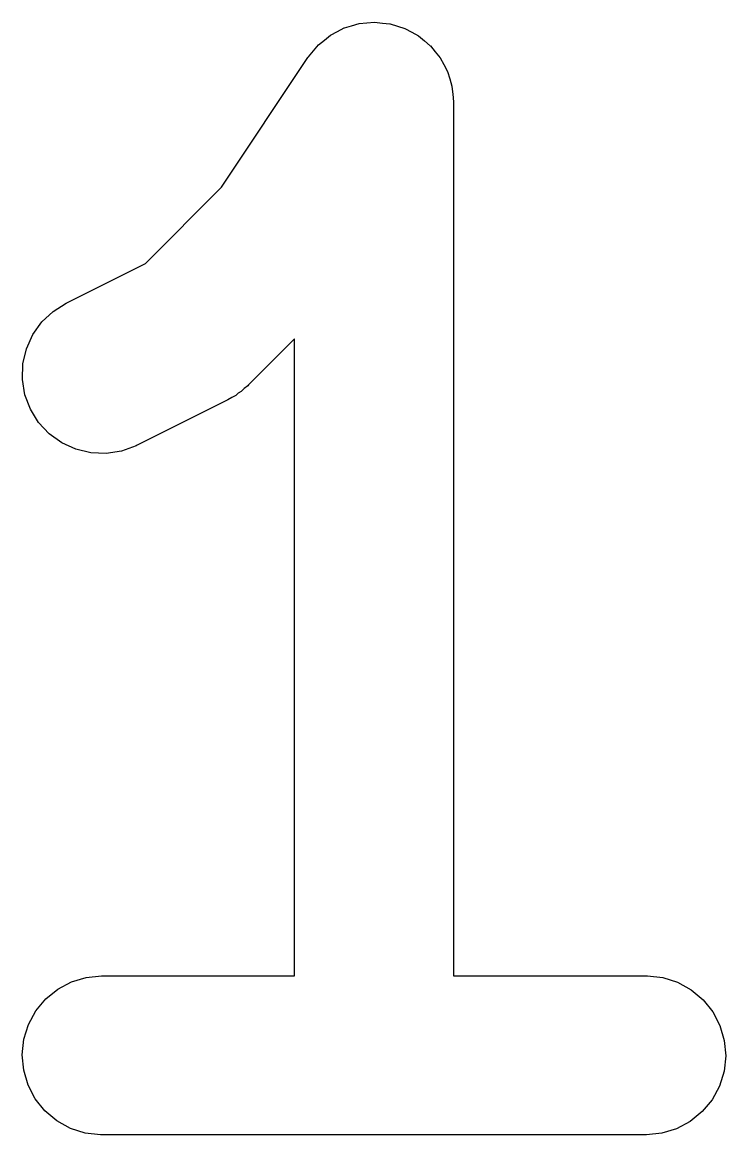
# Model space of a CAD drawing. Extents: x 1.2 to 20.5, y -8.3 to 2.7.
# Drawn here: x 8.2064 to 8.2936, y -8.0633 to -7.9255 of the extents above; entities that cross this region are included whole.
import ezdxf

# ---------------------------------------------------------------- set-up
doc = ezdxf.new("R2010")
doc.units = 0
doc.header["$MEASUREMENT"] = 0
doc.layers.add('BLACK', color=7, linetype='CONTINUOUS')

msp = doc.modelspace()

# ---------------------------------------------------------------- linework, layer by layer
at = {"layer": 'BLACK', "linetype": 'CONTINUOUS'}
for p, q in [((8.24723, -7.92592), (8.24816, -7.92565)), ((8.24816, -7.92565), (8.24816, -7.92565)), ((8.24816, -7.92565), (8.24817, -7.92565)), ((8.24817, -7.92565), (8.24912, -7.92556)), ((8.24912, -7.92556), (8.25007, -7.92548)), ((8.25007, -7.92548), (8.25008, -7.92548)), ((8.25008, -7.92548), (8.25008, -7.92548)), ((8.25008, -7.92548), (8.25104, -7.92558)), ((8.25104, -7.92558), (8.25198, -7.92568)), ((8.25198, -7.92568), (8.25199, -7.92568)), ((8.25199, -7.92568), (8.25199, -7.92568)), ((8.25199, -7.92568), (8.25291, -7.92597)), ((8.24462, -7.92708), (8.24546, -7.92664)), ((8.24546, -7.92664), (8.24631, -7.92619)), ((8.24631, -7.92619), (8.24632, -7.92619)), ((8.24632, -7.92619), (8.24633, -7.92619)), ((8.24633, -7.92619), (8.24723, -7.92592)), ((8.25291, -7.92597), (8.25381, -7.92625)), ((8.25381, -7.92625), (8.25382, -7.92625)), ((8.25382, -7.92625), (8.25383, -7.92625)), ((8.25383, -7.92625), (8.25468, -7.92671)), ((8.25468, -7.92671), (8.2555, -7.92716)), ((8.24251, -7.92901), (8.24311, -7.92829)), ((8.24311, -7.92829), (8.24312, -7.92828)), ((8.24312, -7.92828), (8.24387, -7.92768)), ((8.24312, -7.92828), (8.24312, -7.92828)), ((8.24387, -7.92768), (8.24461, -7.92708)), ((8.24461, -7.92708), (8.24462, -7.92708)), ((8.24462, -7.92708), (8.24462, -7.92708)), ((8.2555, -7.92716), (8.25551, -7.92717)), ((8.25551, -7.92717), (8.25552, -7.92717)), ((8.25552, -7.92717), (8.25626, -7.92778)), ((8.25626, -7.92778), (8.25698, -7.92839)), ((8.25698, -7.92839), (8.25699, -7.92839)), ((8.25699, -7.92839), (8.25699, -7.9284)), ((8.25699, -7.9284), (8.2576, -7.92914)), ((8.24181, -7.92986), (8.24188, -7.92976)), ((8.24188, -7.92976), (8.24189, -7.92975)), ((8.24188, -7.92976), (8.24188, -7.92976)), ((8.24188, -7.92976), (8.24188, -7.92976)), ((8.24189, -7.92975), (8.24251, -7.92901)), ((8.2576, -7.92914), (8.2582, -7.92987)), ((8.2311, -7.94592), (8.24181, -7.92986)), ((8.2582, -7.92987), (8.2582, -7.92988)), ((8.2582, -7.92988), (8.25821, -7.92989)), ((8.25821, -7.92989), (8.25865, -7.93073)), ((8.25865, -7.93073), (8.2591, -7.93157)), ((8.2591, -7.93157), (8.2591, -7.93158)), ((8.2591, -7.93158), (8.25911, -7.93158)), ((8.25911, -7.93158), (8.25938, -7.93249)), ((8.25938, -7.93249), (8.25966, -7.93341)), ((8.25966, -7.93341), (8.25966, -7.93342)), ((8.25966, -7.93342), (8.25966, -7.93342)), ((8.25966, -7.93342), (8.25975, -7.93439)), ((8.25975, -7.93439), (8.25984, -7.93532)), ((8.25984, -7.93532), (8.25984, -8.04359)), ((8.22167, -7.95535), (8.2311, -7.94592)), ((8.21185, -7.96026), (8.22167, -7.95535)), ((8.20883, -7.9626), (8.21023, -7.96129)), ((8.21023, -7.96129), (8.21185, -7.96026)), ((8.20772, -7.96417), (8.20883, -7.9626)), ((8.20693, -7.96592), (8.20772, -7.96417)), ((8.24016, -7.96471), (8.23446, -7.9704)), ((8.24016, -8.04359), (8.24016, -7.96471)), ((8.20649, -7.96779), (8.20693, -7.96592)), ((8.20643, -7.96971), (8.20649, -7.96779)), ((8.20675, -7.97161), (8.20643, -7.96971)), ((8.23393, -7.97084), (8.23353, -7.97122)), ((8.23436, -7.9705), (8.23393, -7.97084)), ((8.23446, -7.9704), (8.23436, -7.9705)), ((8.20742, -7.97341), (8.20675, -7.97161)), ((8.2319, -7.97225), (8.22066, -7.97787)), ((8.23237, -7.97195), (8.2319, -7.97225)), ((8.23286, -7.9717), (8.23237, -7.97195)), ((8.23318, -7.97144), (8.23286, -7.9717)), ((8.23353, -7.97122), (8.23318, -7.97144)), ((8.20843, -7.97504), (8.20742, -7.97341)), ((8.20974, -7.97645), (8.20843, -7.97504)), ((8.2113, -7.97757), (8.20974, -7.97645)), ((8.21304, -7.97837), (8.2113, -7.97757)), ((8.22053, -7.97793), (8.21873, -7.97859)), ((8.22066, -7.97787), (8.22053, -7.97793)), ((8.21491, -7.97882), (8.21304, -7.97837)), ((8.21683, -7.97889), (8.21491, -7.97882)), ((8.21873, -7.97859), (8.21683, -7.97889)), ((8.2125, -8.04433), (8.21434, -8.04378)), ((8.21434, -8.04378), (8.21625, -8.04359)), ((8.21625, -8.04359), (8.24016, -8.04359)), ((8.25984, -8.04359), (8.28375, -8.04359)), ((8.28375, -8.04359), (8.28388, -8.04359)), ((8.28388, -8.04359), (8.28579, -8.0438)), ((8.28579, -8.0438), (8.28762, -8.04438)), ((8.20932, -8.04645), (8.21081, -8.04523)), ((8.21081, -8.04523), (8.2125, -8.04433)), ((8.28762, -8.04438), (8.28931, -8.04531)), ((8.28931, -8.04531), (8.29078, -8.04654)), ((8.20809, -8.04793), (8.20932, -8.04645)), ((8.29078, -8.04654), (8.29198, -8.04804)), ((8.20718, -8.04962), (8.20809, -8.04793)), ((8.29198, -8.04804), (8.29287, -8.04974)), ((8.20661, -8.05145), (8.20718, -8.04962)), ((8.29287, -8.04974), (8.29341, -8.05159)), ((8.20641, -8.05336), (8.20661, -8.05145)), ((8.29341, -8.05159), (8.29359, -8.0535)), ((8.20659, -8.05528), (8.20641, -8.05336)), ((8.29359, -8.0535), (8.29339, -8.05541)), ((8.20713, -8.05712), (8.20659, -8.05528)), ((8.29339, -8.05541), (8.29282, -8.05724)), ((8.20802, -8.05882), (8.20713, -8.05712)), ((8.29282, -8.05724), (8.29191, -8.05893)), ((8.20922, -8.06032), (8.20802, -8.05882)), ((8.29191, -8.05893), (8.29068, -8.06041)), ((8.21069, -8.06155), (8.20922, -8.06032)), ((8.29068, -8.06041), (8.28919, -8.06163)), ((8.21238, -8.06248), (8.21069, -8.06155)), ((8.28919, -8.06163), (8.2875, -8.06253)), ((8.21421, -8.06306), (8.21238, -8.06248)), ((8.21612, -8.06327), (8.21421, -8.06306)), ((8.21625, -8.06327), (8.21612, -8.06327)), ((8.28375, -8.06327), (8.21625, -8.06327)), ((8.28566, -8.06309), (8.28375, -8.06327)), ((8.2875, -8.06253), (8.28566, -8.06309))]:
    msp.add_line(p, q, dxfattribs=at)

doc.saveas('drawing.dxf')
